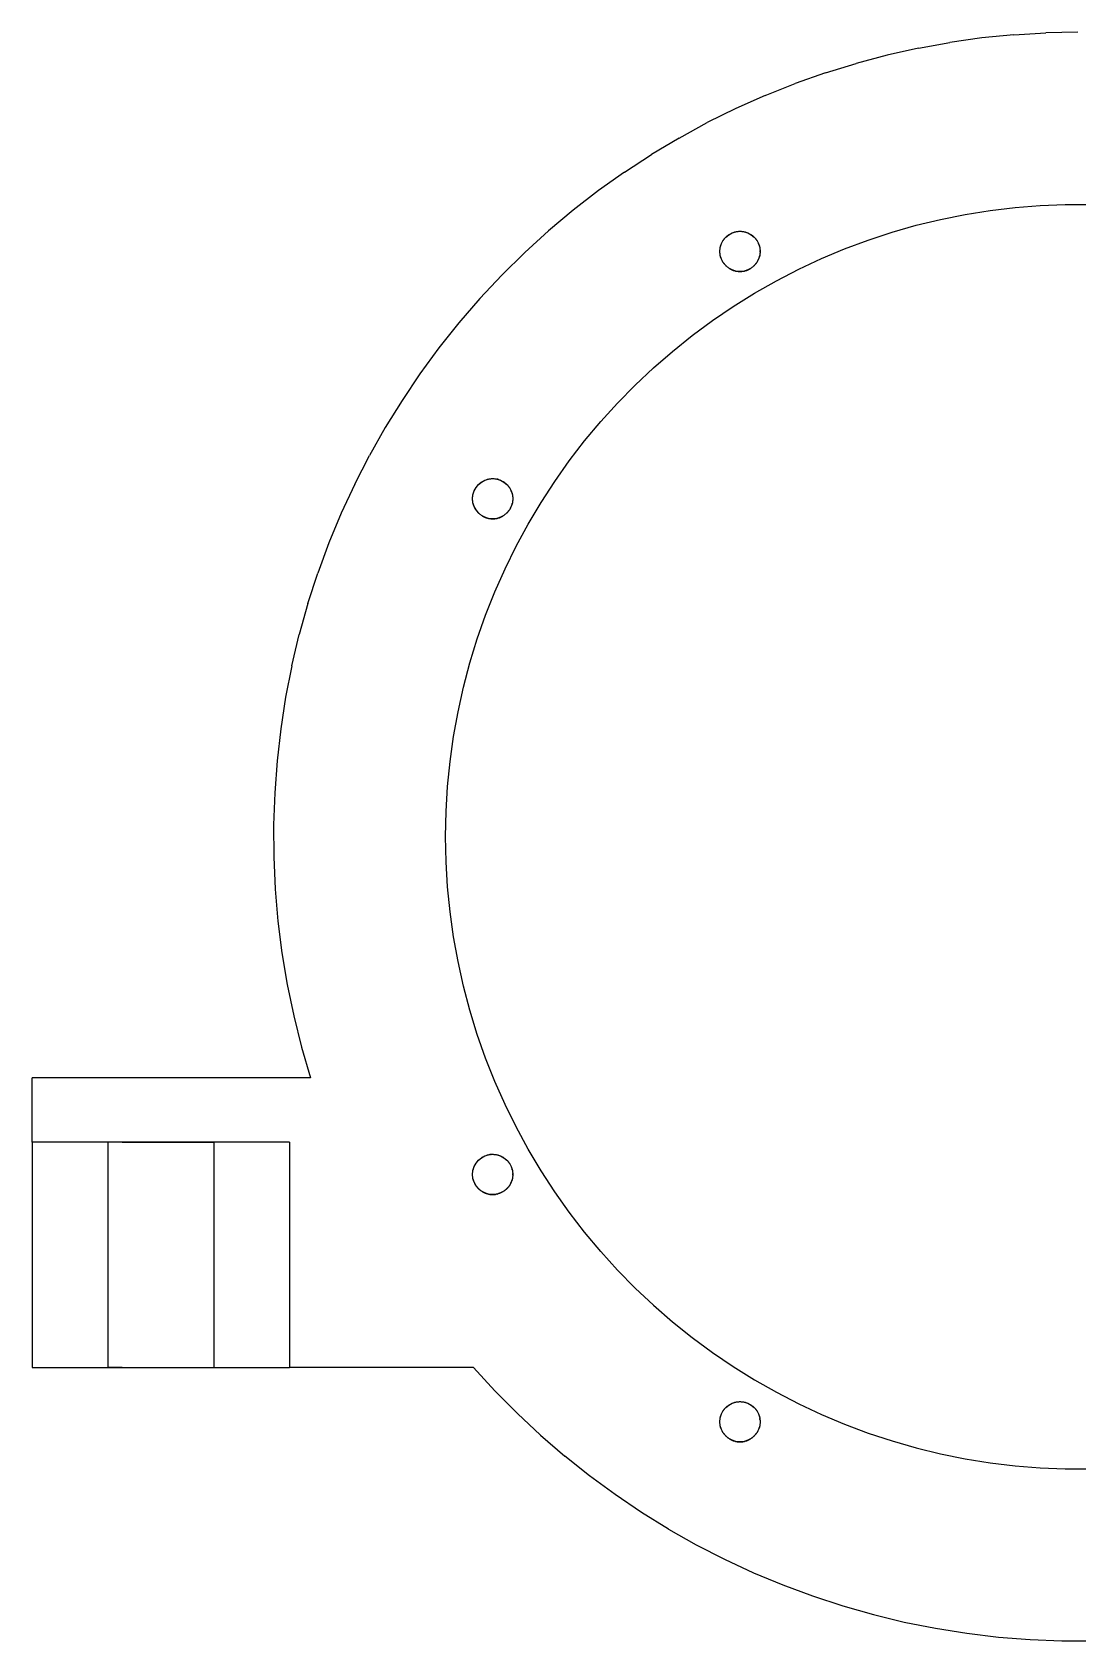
# Model space of a CAD drawing. Header units: millimetres. Extents: x -65 to 210, y -204 to 50.
# Drawn here: x -65 to 0, y -50 to 50 of the extents above; entities that cross this region are included whole.
import ezdxf

# ---------------------------------------------------------------- set-up
doc = ezdxf.new("R2010")
doc.units = ezdxf.units.MM
doc.layers.add('TOP_XY', color=7, linetype='Continuous')

msp = doc.modelspace()

# ---------------------------------------------------------------- linework, layer by layer
for centre in [(-21, 36.373), (-36.373, 21), (-36.373, -21), (-21, -36.373)]:
    msp.add_circle(centre, 1.25)
at = {"layer": 'TOP_XY'}
for p, q in [((0, 50), (-1.995, 49.96)), ((-9.91, 49.008), (-11.857, 48.574)), ((-9.91, 49.008), (-7.947, 49.364)), ((-5.971, 49.642), (-7.947, 49.364)), ((-3.986, 49.841), (-5.971, 49.642)), ((-3.986, 49.841), (-1.995, 49.96)), ((-15.692, 47.474), (-13.785, 48.062)), ((-11.857, 48.574), (-13.785, 48.062)), ((-15.692, 47.474), (-17.573, 46.81)), ((-19.427, 46.072), (-21.249, 45.26)), ((-19.427, 46.072), (-17.573, 46.81)), ((-21.249, 45.26), (-23.038, 44.376)), ((-24.79, 43.422), (-23.038, 44.376)), ((-24.79, 43.422), (-26.502, 42.398)), ((-28.173, 41.307), (-26.502, 42.398)), ((-28.173, 41.307), (-29.798, 40.151)), ((-29.798, 40.151), (-31.376, 38.93)), ((-5.452, 38.92), (-3.901, 39.106)), ((-3.901, 39.106), (-2.343, 39.23)), ((-2.343, 39.23), (-0.781, 39.292)), ((-0.781, 39.292), (0.781, 39.292)), ((-31.376, 38.93), (-32.904, 37.647)), ((-10.046, 37.994), (-8.527, 38.364)), ((-8.527, 38.364), (-6.995, 38.672)), ((-6.995, 38.672), (-5.452, 38.92)), ((-34.38, 36.305), (-32.904, 37.647)), ((-22.087, 36.991), (-22.061, 37.034)), ((-22.061, 37.034), (-22.034, 37.075)), ((-22.034, 37.075), (-22.005, 37.116)), ((-22.005, 37.116), (-21.975, 37.155)), ((-21.975, 37.155), (-21.943, 37.193)), ((-21.943, 37.193), (-21.91, 37.23)), ((-21.91, 37.23), (-21.875, 37.266)), ((-21.875, 37.266), (-21.839, 37.3)), ((-21.839, 37.3), (-21.801, 37.332)), ((-21.801, 37.332), (-21.763, 37.363)), ((-21.763, 37.363), (-21.723, 37.393)), ((-21.723, 37.393), (-21.681, 37.421)), ((-21.681, 37.421), (-21.639, 37.447)), ((-21.639, 37.447), (-21.596, 37.472)), ((-21.596, 37.472), (-21.552, 37.495)), ((-21.552, 37.495), (-21.507, 37.516)), ((-21.507, 37.516), (-21.461, 37.535)), ((-21.461, 37.535), (-21.415, 37.552)), ((-21.415, 37.552), (-21.367, 37.568)), ((-21.367, 37.568), (-21.32, 37.582)), ((-21.32, 37.582), (-21.271, 37.593)), ((-21.271, 37.593), (-21.222, 37.603)), ((-21.222, 37.603), (-21.173, 37.611)), ((-21.173, 37.611), (-21.124, 37.617)), ((-21.124, 37.617), (-21.075, 37.621)), ((-21.075, 37.621), (-21.025, 37.623)), ((-21.025, 37.623), (-20.975, 37.623)), ((-20.975, 37.623), (-20.925, 37.621)), ((-20.925, 37.621), (-20.876, 37.617)), ((-20.876, 37.617), (-20.827, 37.611)), ((-20.827, 37.611), (-20.778, 37.603)), ((-20.778, 37.603), (-20.729, 37.593)), ((-20.729, 37.593), (-20.68, 37.582)), ((-20.68, 37.582), (-20.633, 37.568)), ((-20.633, 37.568), (-20.585, 37.552)), ((-20.585, 37.552), (-20.539, 37.535)), ((-20.539, 37.535), (-20.493, 37.516)), ((-20.493, 37.516), (-20.448, 37.495)), ((-20.448, 37.495), (-20.404, 37.472)), ((-20.404, 37.472), (-20.361, 37.447)), ((-20.361, 37.447), (-20.319, 37.421)), ((-20.319, 37.421), (-20.277, 37.393)), ((-20.277, 37.393), (-20.237, 37.363)), ((-20.199, 37.332), (-20.237, 37.363)), ((-20.161, 37.3), (-20.199, 37.332)), ((-20.161, 37.3), (-20.125, 37.266)), ((-20.09, 37.23), (-20.125, 37.266)), ((-20.057, 37.193), (-20.09, 37.23)), ((-20.057, 37.193), (-20.025, 37.155)), ((-20.025, 37.155), (-19.995, 37.116)), ((-19.995, 37.116), (-19.966, 37.075)), ((-19.966, 37.075), (-19.939, 37.034)), ((-19.939, 37.034), (-19.913, 36.991)), ((-14.496, 36.529), (-13.033, 37.076)), ((-13.033, 37.076), (-11.548, 37.565)), ((-11.548, 37.565), (-10.046, 37.994)), ((-34.38, 36.305), (-35.801, 34.904)), ((-22.25, 36.373), (-22.249, 36.423)), ((-22.249, 36.323), (-22.25, 36.373)), ((-22.249, 36.423), (-22.246, 36.472)), ((-22.246, 36.274), (-22.249, 36.323)), ((-22.246, 36.472), (-22.241, 36.522)), ((-22.241, 36.224), (-22.246, 36.274)), ((-22.241, 36.522), (-22.234, 36.571)), ((-22.234, 36.175), (-22.241, 36.224)), ((-22.234, 36.571), (-22.225, 36.62)), ((-22.225, 36.126), (-22.234, 36.175)), ((-22.225, 36.62), (-22.215, 36.668)), ((-22.215, 36.078), (-22.225, 36.126)), ((-22.215, 36.668), (-22.202, 36.717)), ((-22.202, 36.03), (-22.215, 36.078)), ((-22.202, 36.717), (-22.187, 36.764)), ((-22.187, 35.982), (-22.202, 36.03)), ((-22.187, 36.764), (-22.171, 36.811)), ((-22.171, 36.811), (-22.152, 36.857)), ((-22.152, 36.857), (-22.132, 36.903)), ((-22.132, 36.903), (-22.11, 36.947)), ((-22.11, 36.947), (-22.087, 36.991)), ((-19.913, 36.991), (-19.89, 36.947)), ((-19.89, 36.947), (-19.868, 36.903)), ((-19.868, 36.903), (-19.848, 36.857)), ((-19.829, 36.811), (-19.848, 36.857)), ((-19.813, 36.764), (-19.829, 36.811)), ((-19.813, 36.764), (-19.798, 36.717)), ((-19.813, 35.982), (-19.798, 36.03)), ((-19.798, 36.717), (-19.785, 36.668)), ((-19.798, 36.03), (-19.785, 36.078)), ((-19.785, 36.668), (-19.775, 36.62)), ((-19.785, 36.078), (-19.775, 36.126)), ((-19.775, 36.62), (-19.766, 36.571)), ((-19.766, 36.175), (-19.775, 36.126)), ((-19.766, 36.571), (-19.759, 36.522)), ((-19.759, 36.224), (-19.766, 36.175)), ((-19.759, 36.522), (-19.754, 36.472)), ((-19.754, 36.274), (-19.759, 36.224)), ((-19.754, 36.472), (-19.751, 36.423)), ((-19.751, 36.323), (-19.754, 36.274)), ((-19.75, 36.373), (-19.751, 36.423)), ((-19.751, 36.323), (-19.75, 36.373)), ((-15.937, 35.923), (-14.496, 36.529)), ((-22.171, 35.935), (-22.187, 35.982)), ((-22.152, 35.889), (-22.171, 35.935)), ((-22.132, 35.844), (-22.152, 35.889)), ((-22.11, 35.799), (-22.132, 35.844)), ((-22.087, 35.755), (-22.11, 35.799)), ((-22.061, 35.713), (-22.087, 35.755)), ((-22.034, 35.671), (-22.061, 35.713)), ((-22.005, 35.63), (-22.034, 35.671)), ((-21.975, 35.591), (-22.005, 35.63)), ((-21.943, 35.553), (-21.975, 35.591)), ((-21.91, 35.516), (-21.943, 35.553)), ((-21.91, 35.516), (-21.875, 35.48)), ((-21.875, 35.48), (-21.839, 35.446)), ((-21.839, 35.446), (-21.801, 35.414)), ((-21.801, 35.414), (-21.763, 35.383)), ((-21.763, 35.383), (-21.723, 35.353)), ((-21.723, 35.353), (-21.681, 35.325)), ((-21.681, 35.325), (-21.639, 35.299)), ((-21.639, 35.299), (-21.596, 35.274)), ((-21.596, 35.274), (-21.552, 35.252)), ((-21.552, 35.252), (-21.507, 35.23)), ((-21.507, 35.23), (-21.461, 35.211)), ((-21.461, 35.211), (-21.415, 35.194)), ((-21.415, 35.194), (-21.367, 35.178)), ((-21.367, 35.178), (-21.32, 35.165)), ((-21.32, 35.165), (-21.271, 35.153)), ((-21.271, 35.153), (-21.222, 35.143)), ((-21.222, 35.143), (-21.173, 35.135)), ((-21.173, 35.135), (-21.124, 35.129)), ((-21.124, 35.129), (-21.075, 35.125)), ((-21.075, 35.125), (-21.025, 35.123)), ((-21.025, 35.123), (-20.975, 35.123)), ((-20.975, 35.123), (-20.925, 35.125)), ((-20.925, 35.125), (-20.876, 35.129)), ((-20.876, 35.129), (-20.827, 35.135)), ((-20.827, 35.135), (-20.778, 35.143)), ((-20.778, 35.143), (-20.729, 35.153)), ((-20.729, 35.153), (-20.68, 35.165)), ((-20.68, 35.165), (-20.633, 35.178)), ((-20.633, 35.178), (-20.585, 35.194)), ((-20.585, 35.194), (-20.539, 35.211)), ((-20.539, 35.211), (-20.493, 35.23)), ((-20.493, 35.23), (-20.448, 35.252)), ((-20.448, 35.252), (-20.404, 35.274)), ((-20.404, 35.274), (-20.361, 35.299)), ((-20.361, 35.299), (-20.319, 35.325)), ((-20.319, 35.325), (-20.277, 35.353)), ((-20.277, 35.353), (-20.237, 35.383)), ((-20.237, 35.383), (-20.199, 35.414)), ((-20.161, 35.446), (-20.199, 35.414)), ((-20.125, 35.48), (-20.161, 35.446)), ((-20.09, 35.516), (-20.125, 35.48)), ((-20.057, 35.553), (-20.09, 35.516)), ((-20.025, 35.591), (-20.057, 35.553)), ((-19.995, 35.63), (-20.025, 35.591)), ((-19.966, 35.671), (-19.995, 35.63)), ((-19.966, 35.671), (-19.939, 35.713)), ((-19.939, 35.713), (-19.913, 35.755)), ((-19.913, 35.755), (-19.89, 35.799)), ((-19.89, 35.799), (-19.868, 35.844)), ((-19.868, 35.844), (-19.848, 35.889)), ((-19.848, 35.889), (-19.829, 35.935)), ((-19.829, 35.935), (-19.813, 35.982)), ((-18.741, 34.544), (-17.353, 35.261)), ((-17.353, 35.261), (-15.937, 35.923)), ((-35.801, 34.904), (-37.165, 33.448)), ((-20.099, 33.771), (-18.741, 34.544)), ((-37.165, 33.448), (-38.47, 31.939)), ((-21.426, 32.946), (-20.099, 33.771)), ((-23.976, 31.139), (-22.719, 32.068)), ((-22.719, 32.068), (-21.426, 32.946)), ((-38.47, 31.939), (-39.713, 30.379)), ((-25.195, 30.161), (-23.976, 31.139)), ((-39.713, 30.379), (-40.893, 28.77)), ((-26.374, 29.136), (-25.195, 30.161)), ((-27.512, 28.064), (-26.374, 29.136)), ((-40.893, 28.77), (-42.009, 27.116)), ((-28.606, 26.948), (-27.512, 28.064)), ((-42.009, 27.116), (-43.057, 25.419)), ((-29.654, 25.79), (-28.606, 26.948)), ((-43.057, 25.419), (-44.037, 23.681)), ((-30.656, 24.59), (-29.654, 25.79)), ((-31.61, 23.352), (-30.656, 24.59)), ((-44.946, 21.905), (-44.037, 23.681)), ((-32.513, 22.077), (-31.61, 23.352)), ((-37.136, 21.99), (-37.096, 22.02)), ((-37.096, 22.02), (-37.055, 22.048)), ((-37.055, 22.048), (-37.012, 22.074)), ((-37.012, 22.074), (-36.969, 22.099)), ((-36.969, 22.099), (-36.925, 22.122)), ((-36.925, 22.122), (-36.88, 22.143)), ((-36.88, 22.143), (-36.834, 22.162)), ((-36.834, 22.162), (-36.788, 22.179)), ((-36.788, 22.179), (-36.74, 22.195)), ((-36.74, 22.195), (-36.693, 22.208)), ((-36.693, 22.208), (-36.644, 22.22)), ((-36.644, 22.22), (-36.596, 22.23)), ((-36.596, 22.23), (-36.546, 22.238)), ((-36.546, 22.238), (-36.497, 22.244)), ((-36.497, 22.244), (-36.448, 22.248)), ((-36.448, 22.248), (-36.398, 22.25)), ((-36.398, 22.25), (-36.348, 22.25)), ((-36.348, 22.25), (-36.299, 22.248)), ((-36.299, 22.248), (-36.249, 22.244)), ((-36.249, 22.244), (-36.2, 22.238)), ((-36.2, 22.238), (-36.151, 22.23)), ((-36.151, 22.23), (-36.102, 22.22)), ((-36.054, 22.208), (-36.102, 22.22)), ((-36.006, 22.195), (-36.054, 22.208)), ((-36.006, 22.195), (-35.959, 22.179)), ((-35.959, 22.179), (-35.912, 22.162)), ((-35.866, 22.143), (-35.912, 22.162)), ((-35.821, 22.122), (-35.866, 22.143)), ((-35.821, 22.122), (-35.777, 22.099)), ((-35.777, 22.099), (-35.734, 22.074)), ((-35.734, 22.074), (-35.692, 22.048)), ((-35.65, 22.02), (-35.692, 22.048)), ((-35.61, 21.99), (-35.65, 22.02)), ((-33.365, 20.767), (-32.513, 22.077)), ((-44.946, 21.905), (-45.784, 20.094)), ((-37.623, 21), (-37.622, 21.05)), ((-37.622, 20.95), (-37.623, 21)), ((-37.622, 21.05), (-37.619, 21.099)), ((-37.619, 21.099), (-37.614, 21.149)), ((-37.614, 21.149), (-37.607, 21.198)), ((-37.607, 21.198), (-37.598, 21.247)), ((-37.598, 21.247), (-37.588, 21.295)), ((-37.588, 21.295), (-37.575, 21.343)), ((-37.575, 21.343), (-37.56, 21.391)), ((-37.56, 21.391), (-37.544, 21.438)), ((-37.544, 21.438), (-37.526, 21.484)), ((-37.526, 21.484), (-37.505, 21.53)), ((-37.505, 21.53), (-37.483, 21.574)), ((-37.483, 21.574), (-37.46, 21.618)), ((-37.46, 21.618), (-37.434, 21.661)), ((-37.434, 21.661), (-37.407, 21.702)), ((-37.407, 21.702), (-37.378, 21.743)), ((-37.378, 21.743), (-37.348, 21.782)), ((-37.348, 21.782), (-37.316, 21.82)), ((-37.316, 21.82), (-37.283, 21.857)), ((-37.283, 21.857), (-37.248, 21.893)), ((-37.248, 21.893), (-37.212, 21.927)), ((-37.212, 21.927), (-37.174, 21.959)), ((-37.174, 21.959), (-37.136, 21.99)), ((-35.61, 21.99), (-35.572, 21.959)), ((-35.572, 21.959), (-35.534, 21.927)), ((-35.534, 21.927), (-35.498, 21.893)), ((-35.498, 21.893), (-35.463, 21.857)), ((-35.463, 21.857), (-35.43, 21.82)), ((-35.43, 21.82), (-35.398, 21.782)), ((-35.398, 21.782), (-35.368, 21.743)), ((-35.368, 21.743), (-35.339, 21.702)), ((-35.339, 21.702), (-35.312, 21.661)), ((-35.312, 21.661), (-35.286, 21.618)), ((-35.286, 21.618), (-35.263, 21.574)), ((-35.263, 21.574), (-35.241, 21.53)), ((-35.221, 21.484), (-35.241, 21.53)), ((-35.202, 21.438), (-35.221, 21.484)), ((-35.202, 21.438), (-35.186, 21.391)), ((-35.186, 21.391), (-35.171, 21.343)), ((-35.171, 21.343), (-35.158, 21.295)), ((-35.158, 21.295), (-35.148, 21.247)), ((-35.148, 21.247), (-35.139, 21.198)), ((-35.139, 21.198), (-35.132, 21.149)), ((-35.132, 21.149), (-35.127, 21.099)), ((-35.127, 21.099), (-35.124, 21.05)), ((-35.124, 21.05), (-35.123, 21)), ((-35.123, 21), (-35.124, 20.95)), ((-45.784, 20.094), (-46.55, 18.252)), ((-37.619, 20.901), (-37.622, 20.95)), ((-37.614, 20.851), (-37.619, 20.901)), ((-37.607, 20.802), (-37.614, 20.851)), ((-37.598, 20.753), (-37.607, 20.802)), ((-37.588, 20.705), (-37.598, 20.753)), ((-37.575, 20.657), (-37.588, 20.705)), ((-37.56, 20.609), (-37.575, 20.657)), ((-37.544, 20.562), (-37.56, 20.609)), ((-37.526, 20.516), (-37.544, 20.562)), ((-37.505, 20.47), (-37.526, 20.516)), ((-37.483, 20.426), (-37.505, 20.47)), ((-37.46, 20.382), (-37.483, 20.426)), ((-37.434, 20.339), (-37.46, 20.382)), ((-37.407, 20.298), (-37.434, 20.339)), ((-37.378, 20.257), (-37.407, 20.298)), ((-37.348, 20.218), (-37.378, 20.257)), ((-37.316, 20.18), (-37.348, 20.218)), ((-37.283, 20.143), (-37.316, 20.18)), ((-37.283, 20.143), (-37.248, 20.107)), ((-37.248, 20.107), (-37.212, 20.073)), ((-37.212, 20.073), (-37.174, 20.041)), ((-37.174, 20.041), (-37.136, 20.01)), ((-37.136, 20.01), (-37.096, 19.98)), ((-35.61, 20.01), (-35.65, 19.98)), ((-35.572, 20.041), (-35.61, 20.01)), ((-35.534, 20.073), (-35.572, 20.041)), ((-35.498, 20.107), (-35.534, 20.073)), ((-35.463, 20.143), (-35.498, 20.107)), ((-35.43, 20.18), (-35.463, 20.143)), ((-35.398, 20.218), (-35.43, 20.18)), ((-35.368, 20.257), (-35.398, 20.218)), ((-35.339, 20.298), (-35.368, 20.257)), ((-35.312, 20.339), (-35.339, 20.298)), ((-35.286, 20.382), (-35.312, 20.339)), ((-35.263, 20.426), (-35.286, 20.382)), ((-35.263, 20.426), (-35.241, 20.47)), ((-35.241, 20.47), (-35.221, 20.516)), ((-35.221, 20.516), (-35.202, 20.562)), ((-35.202, 20.562), (-35.186, 20.609)), ((-35.186, 20.609), (-35.171, 20.657)), ((-35.171, 20.657), (-35.158, 20.705)), ((-35.148, 20.753), (-35.158, 20.705)), ((-35.139, 20.802), (-35.148, 20.753)), ((-35.132, 20.851), (-35.139, 20.802)), ((-35.127, 20.901), (-35.132, 20.851)), ((-35.124, 20.95), (-35.127, 20.901)), ((-34.164, 19.424), (-33.365, 20.767)), ((-37.096, 19.98), (-37.055, 19.952)), ((-37.055, 19.952), (-37.012, 19.926)), ((-37.012, 19.926), (-36.969, 19.901)), ((-36.969, 19.901), (-36.925, 19.878)), ((-36.925, 19.878), (-36.88, 19.857)), ((-36.88, 19.857), (-36.834, 19.838)), ((-36.834, 19.838), (-36.788, 19.821)), ((-36.788, 19.821), (-36.74, 19.805)), ((-36.74, 19.805), (-36.693, 19.792)), ((-36.693, 19.792), (-36.644, 19.78)), ((-36.644, 19.78), (-36.596, 19.77)), ((-36.596, 19.77), (-36.546, 19.762)), ((-36.546, 19.762), (-36.497, 19.756)), ((-36.497, 19.756), (-36.448, 19.752)), ((-36.448, 19.752), (-36.398, 19.75)), ((-36.398, 19.75), (-36.348, 19.75)), ((-36.348, 19.75), (-36.299, 19.752)), ((-36.299, 19.752), (-36.249, 19.756)), ((-36.249, 19.756), (-36.2, 19.762)), ((-36.2, 19.762), (-36.151, 19.77)), ((-36.151, 19.77), (-36.102, 19.78)), ((-36.102, 19.78), (-36.054, 19.792)), ((-36.054, 19.792), (-36.006, 19.805)), ((-36.006, 19.805), (-35.959, 19.821)), ((-35.959, 19.821), (-35.912, 19.838)), ((-35.912, 19.838), (-35.866, 19.857)), ((-35.866, 19.857), (-35.821, 19.878)), ((-35.821, 19.878), (-35.777, 19.901)), ((-35.777, 19.901), (-35.734, 19.926)), ((-35.734, 19.926), (-35.692, 19.952)), ((-35.692, 19.952), (-35.65, 19.98)), ((-34.91, 18.05), (-34.164, 19.424)), ((-46.55, 18.252), (-47.241, 16.38)), ((-35.6, 16.648), (-34.91, 18.05)), ((-47.857, 14.483), (-47.241, 16.38)), ((-36.233, 15.22), (-35.6, 16.648)), ((-36.81, 13.767), (-36.233, 15.22)), ((-47.857, 14.483), (-48.396, 12.562)), ((-37.328, 12.293), (-36.81, 13.767)), ((-48.859, 10.621), (-48.396, 12.562)), ((-37.787, 10.799), (-37.328, 12.293)), ((-48.859, 10.621), (-49.244, 8.664)), ((-38.187, 9.288), (-37.787, 10.799)), ((-38.526, 7.763), (-38.187, 9.288)), ((-49.244, 8.664), (-49.55, 6.692)), ((-38.804, 6.225), (-38.526, 7.763)), ((-49.55, 6.692), (-49.778, 4.71)), ((-39.021, 4.677), (-38.804, 6.225)), ((-49.778, 4.71), (-49.926, 2.721)), ((-39.176, 3.122), (-39.021, 4.677)), ((-39.269, 1.562), (-39.176, 3.122)), ((-49.926, 2.721), (-49.995, 0.727)), ((-39.3, 0), (-39.269, 1.562)), ((-49.995, 0.727), (-49.984, -1.268)), ((-39.269, -1.562), (-39.3, 0)), ((-49.984, -1.268), (-49.894, -3.261)), ((-39.176, -3.122), (-39.269, -1.562)), ((-49.894, -3.261), (-49.724, -5.249)), ((-39.021, -4.677), (-39.176, -3.122)), ((-38.804, -6.225), (-39.021, -4.677)), ((-49.724, -5.249), (-49.475, -7.228)), ((-38.526, -7.763), (-38.804, -6.225)), ((-49.475, -7.228), (-49.147, -9.196)), ((-38.187, -9.288), (-38.526, -7.763)), ((-49.147, -9.196), (-48.741, -11.15)), ((-37.787, -10.799), (-38.187, -9.288)), ((-37.328, -12.293), (-37.787, -10.799)), ((-48.741, -11.15), (-48.257, -13.085)), ((-36.81, -13.767), (-37.328, -12.293)), ((-48.257, -13.085), (-47.697, -15)), ((-36.233, -15.22), (-36.81, -13.767)), ((-47.697, -15), (-65, -15)), ((-65, -19), (-65, -15)), ((-35.6, -16.648), (-36.233, -15.22)), ((-34.91, -18.05), (-35.6, -16.648)), ((-34.164, -19.424), (-34.91, -18.05)), ((-49, -19), (-65, -19)), ((-65, -19), (-65, -33)), ((-60.297, -19), (-60.3, -19)), ((-60.3, -19), (-60.3, -33)), ((-60.29, -19), (-60.297, -19)), ((-60.277, -19), (-60.29, -19)), ((-60.258, -19), (-60.277, -19)), ((-60.235, -19), (-60.258, -19)), ((-60.207, -19), (-60.235, -19)), ((-60.173, -19), (-60.207, -19)), ((-60.134, -19), (-60.173, -19)), ((-60.091, -19), (-60.134, -19)), ((-60.042, -19), (-60.091, -19)), ((-59.989, -19), (-60.042, -19)), ((-59.931, -19), (-59.989, -19)), ((-59.869, -19), (-59.931, -19)), ((-59.802, -19), (-59.869, -19)), ((-59.73, -19), (-59.802, -19)), ((-59.654, -19), (-59.73, -19)), ((-59.574, -19), (-59.654, -19)), ((-59.49, -19), (-59.574, -19)), ((-59.402, -19), (-59.49, -19)), ((-59.402, -19), (-59.31, -19)), ((-59.31, -19), (-59.215, -19)), ((-59.215, -19), (-59.116, -19)), ((-59.116, -19), (-59.013, -19)), ((-59.013, -19), (-58.908, -19)), ((-58.908, -19), (-58.799, -19)), ((-58.799, -19), (-58.688, -19)), ((-58.688, -19), (-58.574, -19)), ((-58.574, -19), (-58.457, -19)), ((-58.457, -19), (-58.338, -19)), ((-58.338, -19), (-58.217, -19)), ((-58.217, -19), (-58.094, -19)), ((-58.094, -19), (-57.97, -19)), ((-57.97, -19), (-57.844, -19)), ((-57.844, -19), (-57.716, -19)), ((-57.716, -19), (-57.587, -19)), ((-57.587, -19), (-57.458, -19)), ((-57.458, -19), (-57.328, -19)), ((-57.328, -19), (-57.197, -19)), ((-57.197, -19), (-57.066, -19)), ((-57.066, -19), (-56.934, -19)), ((-56.934, -19), (-56.803, -19)), ((-56.803, -19), (-56.672, -19)), ((-56.672, -19), (-56.542, -19)), ((-56.542, -19), (-56.413, -19)), ((-56.413, -19), (-56.284, -19)), ((-56.284, -19), (-56.156, -19)), ((-56.156, -19), (-56.03, -19)), ((-56.03, -19), (-55.906, -19)), ((-55.906, -19), (-55.783, -19)), ((-55.783, -19), (-55.662, -19)), ((-55.662, -19), (-55.543, -19)), ((-55.543, -19), (-55.426, -19)), ((-55.426, -19), (-55.312, -19)), ((-55.312, -19), (-55.201, -19)), ((-55.201, -19), (-55.092, -19)), ((-55.092, -19), (-54.987, -19)), ((-54.987, -19), (-54.884, -19)), ((-54.884, -19), (-54.785, -19)), ((-54.785, -19), (-54.69, -19)), ((-54.69, -19), (-54.598, -19)), ((-54.598, -19), (-54.51, -19)), ((-54.51, -19), (-54.426, -19)), ((-54.426, -19), (-54.346, -19)), ((-54.346, -19), (-54.27, -19)), ((-54.27, -19), (-54.198, -19)), ((-54.198, -19), (-54.131, -19)), ((-54.131, -19), (-54.069, -19)), ((-54.069, -19), (-54.011, -19)), ((-54.011, -19), (-53.958, -19)), ((-53.958, -19), (-53.909, -19)), ((-53.909, -19), (-53.866, -19)), ((-53.866, -19), (-53.827, -19)), ((-53.827, -19), (-53.793, -19)), ((-53.793, -19), (-53.765, -19)), ((-53.765, -19), (-53.742, -19)), ((-53.742, -19), (-53.723, -19)), ((-53.723, -19), (-53.71, -19)), ((-53.71, -19), (-53.703, -19)), ((-53.703, -19), (-53.7, -19)), ((-53.7, -19), (-53.7, -33)), ((-49, -19), (-49, -33)), ((-37.136, -20.01), (-37.096, -19.98)), ((-37.055, -19.952), (-37.096, -19.98)), ((-37.012, -19.926), (-37.055, -19.952)), ((-37.012, -19.926), (-36.969, -19.901)), ((-36.969, -19.901), (-36.925, -19.878)), ((-36.925, -19.878), (-36.88, -19.857)), ((-36.88, -19.857), (-36.834, -19.838)), ((-36.834, -19.838), (-36.788, -19.821)), ((-36.788, -19.821), (-36.74, -19.805)), ((-36.74, -19.805), (-36.693, -19.792)), ((-36.693, -19.792), (-36.644, -19.78)), ((-36.644, -19.78), (-36.596, -19.77)), ((-36.596, -19.77), (-36.546, -19.762)), ((-36.497, -19.756), (-36.546, -19.762)), ((-36.448, -19.752), (-36.497, -19.756)), ((-36.448, -19.752), (-36.398, -19.75)), ((-36.398, -19.75), (-36.348, -19.75)), ((-36.348, -19.75), (-36.299, -19.752)), ((-36.299, -19.752), (-36.249, -19.756)), ((-36.249, -19.756), (-36.2, -19.762)), ((-36.2, -19.762), (-36.151, -19.77)), ((-36.151, -19.77), (-36.102, -19.78)), ((-36.102, -19.78), (-36.054, -19.792)), ((-36.054, -19.792), (-36.006, -19.805)), ((-36.006, -19.805), (-35.959, -19.821)), ((-35.959, -19.821), (-35.912, -19.838)), ((-35.912, -19.838), (-35.866, -19.857)), ((-35.866, -19.857), (-35.821, -19.878)), ((-35.821, -19.878), (-35.777, -19.901)), ((-35.777, -19.901), (-35.734, -19.926)), ((-35.692, -19.952), (-35.734, -19.926)), ((-35.65, -19.98), (-35.692, -19.952)), ((-35.65, -19.98), (-35.61, -20.01)), ((-33.365, -20.767), (-34.164, -19.424)), ((-37.623, -21), (-37.622, -20.95)), ((-37.622, -20.95), (-37.619, -20.901)), ((-37.619, -20.901), (-37.614, -20.851)), ((-37.614, -20.851), (-37.607, -20.802)), ((-37.607, -20.802), (-37.598, -20.753)), ((-37.598, -20.753), (-37.588, -20.705)), ((-37.588, -20.705), (-37.575, -20.657)), ((-37.575, -20.657), (-37.56, -20.609)), ((-37.56, -20.609), (-37.544, -20.562)), ((-37.544, -20.562), (-37.526, -20.516)), ((-37.526, -20.516), (-37.505, -20.47)), ((-37.505, -20.47), (-37.483, -20.426)), ((-37.483, -20.426), (-37.46, -20.382)), ((-37.46, -20.382), (-37.434, -20.339)), ((-37.434, -20.339), (-37.407, -20.298)), ((-37.407, -20.298), (-37.378, -20.257)), ((-37.378, -20.257), (-37.348, -20.218)), ((-37.348, -20.218), (-37.316, -20.18)), ((-37.283, -20.143), (-37.316, -20.18)), ((-37.248, -20.107), (-37.283, -20.143)), ((-37.248, -20.107), (-37.212, -20.073)), ((-37.212, -20.073), (-37.174, -20.041)), ((-37.174, -20.041), (-37.136, -20.01)), ((-35.61, -20.01), (-35.572, -20.041)), ((-35.572, -20.041), (-35.534, -20.073)), ((-35.534, -20.073), (-35.498, -20.107)), ((-35.498, -20.107), (-35.463, -20.143)), ((-35.463, -20.143), (-35.43, -20.18)), ((-35.43, -20.18), (-35.398, -20.218)), ((-35.398, -20.218), (-35.368, -20.257)), ((-35.368, -20.257), (-35.339, -20.298)), ((-35.339, -20.298), (-35.312, -20.339)), ((-35.312, -20.339), (-35.286, -20.382)), ((-35.286, -20.382), (-35.263, -20.426)), ((-35.263, -20.426), (-35.241, -20.47)), ((-35.241, -20.47), (-35.221, -20.516)), ((-35.221, -20.516), (-35.202, -20.562)), ((-35.202, -20.562), (-35.186, -20.609)), ((-35.171, -20.657), (-35.186, -20.609)), ((-35.158, -20.705), (-35.171, -20.657)), ((-35.158, -20.705), (-35.148, -20.753)), ((-35.148, -20.753), (-35.139, -20.802)), ((-35.139, -20.802), (-35.132, -20.851)), ((-35.132, -20.851), (-35.127, -20.901)), ((-35.127, -20.901), (-35.124, -20.95)), ((-35.123, -21), (-35.124, -20.95)), ((-32.513, -22.077), (-33.365, -20.767)), ((-37.622, -21.05), (-37.623, -21)), ((-37.619, -21.099), (-37.622, -21.05)), ((-37.614, -21.149), (-37.619, -21.099)), ((-37.607, -21.198), (-37.614, -21.149)), ((-37.598, -21.247), (-37.607, -21.198)), ((-37.588, -21.295), (-37.598, -21.247)), ((-37.575, -21.343), (-37.588, -21.295)), ((-37.56, -21.391), (-37.575, -21.343)), ((-37.544, -21.438), (-37.56, -21.391)), ((-37.526, -21.484), (-37.544, -21.438)), ((-37.505, -21.53), (-37.526, -21.484)), ((-37.483, -21.574), (-37.505, -21.53)), ((-37.46, -21.618), (-37.483, -21.574)), ((-37.434, -21.661), (-37.46, -21.618)), ((-37.407, -21.702), (-37.434, -21.661)), ((-37.378, -21.743), (-37.407, -21.702)), ((-37.348, -21.782), (-37.378, -21.743)), ((-37.316, -21.82), (-37.348, -21.782)), ((-37.283, -21.857), (-37.316, -21.82)), ((-37.283, -21.857), (-37.248, -21.893)), ((-37.248, -21.893), (-37.212, -21.927)), ((-37.212, -21.927), (-37.174, -21.959)), ((-37.174, -21.959), (-37.136, -21.99)), ((-37.136, -21.99), (-37.096, -22.02)), ((-35.65, -22.02), (-35.61, -21.99)), ((-35.572, -21.959), (-35.61, -21.99)), ((-35.534, -21.927), (-35.572, -21.959)), ((-35.498, -21.893), (-35.534, -21.927)), ((-35.463, -21.857), (-35.498, -21.893)), ((-35.43, -21.82), (-35.463, -21.857)), ((-35.398, -21.782), (-35.43, -21.82)), ((-35.368, -21.743), (-35.398, -21.782)), ((-35.339, -21.702), (-35.368, -21.743)), ((-35.312, -21.661), (-35.339, -21.702)), ((-35.286, -21.618), (-35.312, -21.661)), ((-35.263, -21.574), (-35.286, -21.618)), ((-35.241, -21.53), (-35.263, -21.574)), ((-35.241, -21.53), (-35.221, -21.484)), ((-35.221, -21.484), (-35.202, -21.438)), ((-35.186, -21.391), (-35.202, -21.438)), ((-35.171, -21.343), (-35.186, -21.391)), ((-35.158, -21.295), (-35.171, -21.343)), ((-35.148, -21.247), (-35.158, -21.295)), ((-35.139, -21.198), (-35.148, -21.247)), ((-35.132, -21.149), (-35.139, -21.198)), ((-35.127, -21.099), (-35.132, -21.149)), ((-35.124, -21.05), (-35.127, -21.099)), ((-35.124, -21.05), (-35.123, -21)), ((-37.096, -22.02), (-37.055, -22.048)), ((-37.055, -22.048), (-37.012, -22.074)), ((-37.012, -22.074), (-36.969, -22.099)), ((-36.969, -22.099), (-36.925, -22.122)), ((-36.925, -22.122), (-36.88, -22.143)), ((-36.88, -22.143), (-36.834, -22.162)), ((-36.834, -22.162), (-36.788, -22.179)), ((-36.788, -22.179), (-36.74, -22.195)), ((-36.74, -22.195), (-36.693, -22.208)), ((-36.693, -22.208), (-36.644, -22.22)), ((-36.644, -22.22), (-36.596, -22.23)), ((-36.596, -22.23), (-36.546, -22.238)), ((-36.546, -22.238), (-36.497, -22.244)), ((-36.497, -22.244), (-36.448, -22.248)), ((-36.448, -22.248), (-36.398, -22.25)), ((-36.398, -22.25), (-36.348, -22.25)), ((-36.348, -22.25), (-36.299, -22.248)), ((-36.299, -22.248), (-36.249, -22.244)), ((-36.249, -22.244), (-36.2, -22.238)), ((-36.2, -22.238), (-36.151, -22.23)), ((-36.102, -22.22), (-36.151, -22.23)), ((-36.102, -22.22), (-36.054, -22.208)), ((-36.054, -22.208), (-36.006, -22.195)), ((-35.959, -22.179), (-36.006, -22.195)), ((-35.912, -22.162), (-35.959, -22.179)), ((-35.866, -22.143), (-35.912, -22.162)), ((-35.821, -22.122), (-35.866, -22.143)), ((-35.777, -22.099), (-35.821, -22.122)), ((-35.734, -22.074), (-35.777, -22.099)), ((-35.692, -22.048), (-35.734, -22.074)), ((-35.692, -22.048), (-35.65, -22.02)), ((-31.61, -23.352), (-32.513, -22.077)), ((-30.656, -24.59), (-31.61, -23.352)), ((-29.654, -25.79), (-30.656, -24.59)), ((-28.606, -26.948), (-29.654, -25.79)), ((-27.512, -28.064), (-28.606, -26.948)), ((-27.512, -28.064), (-26.374, -29.136)), ((-26.374, -29.136), (-25.195, -30.161)), ((-25.195, -30.161), (-23.976, -31.139)), ((-23.976, -31.139), (-22.719, -32.068)), ((-22.719, -32.068), (-21.426, -32.946)), ((-21.426, -32.946), (-20.099, -33.771)), ((-65, -33), (-49, -33)), ((-60.297, -33), (-60.3, -33)), ((-60.29, -33), (-60.297, -33)), ((-60.277, -33), (-60.29, -33)), ((-60.258, -33), (-60.277, -33)), ((-60.235, -33), (-60.258, -33)), ((-60.207, -33), (-60.235, -33)), ((-60.173, -33), (-60.207, -33)), ((-60.134, -33), (-60.173, -33)), ((-60.091, -33), (-60.134, -33)), ((-60.042, -33), (-60.091, -33)), ((-59.989, -33), (-60.042, -33)), ((-59.931, -33), (-59.989, -33)), ((-59.869, -33), (-59.931, -33)), ((-59.802, -33), (-59.869, -33)), ((-59.73, -33), (-59.802, -33)), ((-59.654, -33), (-59.73, -33)), ((-59.574, -33), (-59.654, -33)), ((-59.49, -33), (-59.574, -33)), ((-59.402, -33), (-59.49, -33)), ((-59.402, -33), (-59.31, -33)), ((-59.31, -33), (-59.215, -33)), ((-59.215, -33), (-59.116, -33)), ((-59.116, -33), (-59.013, -33)), ((-59.013, -33), (-58.908, -33)), ((-58.908, -33), (-58.799, -33)), ((-58.799, -33), (-58.688, -33)), ((-58.688, -33), (-58.574, -33)), ((-58.574, -33), (-58.457, -33)), ((-58.457, -33), (-58.338, -33)), ((-58.338, -33), (-58.217, -33)), ((-58.217, -33), (-58.094, -33)), ((-58.094, -33), (-57.97, -33)), ((-57.97, -33), (-57.844, -33)), ((-57.844, -33), (-57.716, -33)), ((-57.716, -33), (-57.587, -33)), ((-57.587, -33), (-57.458, -33)), ((-57.458, -33), (-57.328, -33)), ((-57.328, -33), (-57.197, -33)), ((-57.197, -33), (-57.066, -33)), ((-57.066, -33), (-56.934, -33)), ((-56.934, -33), (-56.803, -33)), ((-56.803, -33), (-56.672, -33)), ((-56.672, -33), (-56.542, -33)), ((-56.542, -33), (-56.413, -33)), ((-56.413, -33), (-56.284, -33)), ((-56.284, -33), (-56.156, -33)), ((-56.156, -33), (-56.03, -33)), ((-56.03, -33), (-55.906, -33)), ((-55.906, -33), (-55.783, -33)), ((-55.783, -33), (-55.662, -33)), ((-55.662, -33), (-55.543, -33)), ((-55.543, -33), (-55.426, -33)), ((-55.426, -33), (-55.312, -33)), ((-55.312, -33), (-55.201, -33)), ((-55.201, -33), (-55.092, -33)), ((-55.092, -33), (-54.987, -33)), ((-54.987, -33), (-54.884, -33)), ((-54.884, -33), (-54.785, -33)), ((-54.785, -33), (-54.69, -33)), ((-54.69, -33), (-54.598, -33)), ((-54.598, -33), (-54.51, -33)), ((-54.51, -33), (-54.426, -33)), ((-54.426, -33), (-54.346, -33)), ((-54.346, -33), (-54.27, -33)), ((-54.27, -33), (-54.198, -33)), ((-54.198, -33), (-54.131, -33)), ((-54.131, -33), (-54.069, -33)), ((-54.069, -33), (-54.011, -33)), ((-54.011, -33), (-53.958, -33)), ((-53.958, -33), (-53.909, -33)), ((-53.909, -33), (-53.866, -33)), ((-53.866, -33), (-53.827, -33)), ((-53.827, -33), (-53.793, -33)), ((-53.793, -33), (-53.765, -33)), ((-53.765, -33), (-53.742, -33)), ((-53.742, -33), (-53.723, -33)), ((-53.723, -33), (-53.71, -33)), ((-53.71, -33), (-53.703, -33)), ((-53.703, -33), (-53.7, -33)), ((-37.563, -33), (-49, -33)), ((-37.563, -33), (-36.23, -34.459)), ((-20.099, -33.771), (-18.741, -34.544)), ((-34.839, -35.864), (-36.23, -34.459)), ((-18.741, -34.544), (-17.353, -35.261)), ((-34.839, -35.864), (-33.395, -37.213)), ((-22.202, -36.03), (-22.187, -35.982)), ((-22.187, -35.982), (-22.171, -35.935)), ((-22.171, -35.935), (-22.152, -35.889)), ((-22.152, -35.889), (-22.132, -35.844)), ((-22.132, -35.844), (-22.11, -35.799)), ((-22.11, -35.799), (-22.087, -35.755)), ((-22.087, -35.755), (-22.061, -35.713)), ((-22.061, -35.713), (-22.034, -35.671)), ((-22.034, -35.671), (-22.005, -35.63)), ((-22.005, -35.63), (-21.975, -35.591)), ((-21.975, -35.591), (-21.943, -35.553)), ((-21.943, -35.553), (-21.91, -35.516)), ((-21.91, -35.516), (-21.875, -35.48)), ((-21.875, -35.48), (-21.839, -35.446)), ((-21.839, -35.446), (-21.801, -35.414)), ((-21.801, -35.414), (-21.763, -35.383)), ((-21.763, -35.383), (-21.723, -35.353)), ((-21.723, -35.353), (-21.681, -35.325)), ((-21.681, -35.325), (-21.639, -35.299)), ((-21.639, -35.299), (-21.596, -35.274)), ((-21.596, -35.274), (-21.552, -35.252)), ((-21.552, -35.252), (-21.507, -35.23)), ((-21.507, -35.23), (-21.461, -35.211)), ((-21.461, -35.211), (-21.415, -35.194)), ((-21.415, -35.194), (-21.367, -35.178)), ((-21.367, -35.178), (-21.32, -35.165)), ((-21.32, -35.165), (-21.271, -35.153)), ((-21.271, -35.153), (-21.222, -35.143)), ((-21.222, -35.143), (-21.173, -35.135)), ((-21.173, -35.135), (-21.124, -35.129)), ((-21.124, -35.129), (-21.075, -35.125)), ((-21.075, -35.125), (-21.025, -35.123)), ((-21.025, -35.123), (-20.975, -35.123)), ((-20.975, -35.123), (-20.925, -35.125)), ((-20.925, -35.125), (-20.876, -35.129)), ((-20.876, -35.129), (-20.827, -35.135)), ((-20.827, -35.135), (-20.778, -35.143)), ((-20.778, -35.143), (-20.729, -35.153)), ((-20.729, -35.153), (-20.68, -35.165)), ((-20.68, -35.165), (-20.633, -35.178)), ((-20.633, -35.178), (-20.585, -35.194)), ((-20.585, -35.194), (-20.539, -35.211)), ((-20.539, -35.211), (-20.493, -35.23)), ((-20.493, -35.23), (-20.448, -35.252)), ((-20.448, -35.252), (-20.404, -35.274)), ((-20.404, -35.274), (-20.361, -35.299)), ((-20.361, -35.299), (-20.319, -35.325)), ((-20.319, -35.325), (-20.277, -35.353)), ((-20.277, -35.353), (-20.237, -35.383)), ((-20.237, -35.383), (-20.199, -35.414)), ((-20.199, -35.414), (-20.161, -35.446)), ((-20.161, -35.446), (-20.125, -35.48)), ((-20.125, -35.48), (-20.09, -35.516)), ((-20.09, -35.516), (-20.057, -35.553)), ((-20.057, -35.553), (-20.025, -35.591)), ((-20.025, -35.591), (-19.995, -35.63)), ((-19.995, -35.63), (-19.966, -35.671)), ((-19.966, -35.671), (-19.939, -35.713)), ((-19.939, -35.713), (-19.913, -35.755)), ((-19.913, -35.755), (-19.89, -35.799)), ((-19.89, -35.799), (-19.868, -35.844)), ((-19.868, -35.844), (-19.848, -35.889)), ((-19.848, -35.889), (-19.829, -35.935)), ((-19.829, -35.935), (-19.813, -35.982)), ((-19.813, -35.982), (-19.798, -36.03)), ((-17.353, -35.261), (-15.937, -35.923)), ((-15.937, -35.923), (-14.496, -36.529)), ((-22.25, -36.373), (-22.249, -36.323)), ((-22.249, -36.423), (-22.25, -36.373)), ((-22.249, -36.323), (-22.246, -36.274)), ((-22.246, -36.472), (-22.249, -36.423)), ((-22.246, -36.274), (-22.241, -36.224)), ((-22.241, -36.522), (-22.246, -36.472)), ((-22.241, -36.224), (-22.234, -36.175)), ((-22.234, -36.571), (-22.241, -36.522)), ((-22.234, -36.175), (-22.225, -36.126)), ((-22.225, -36.62), (-22.234, -36.571)), ((-22.225, -36.126), (-22.215, -36.078)), ((-22.215, -36.668), (-22.225, -36.62)), ((-22.215, -36.078), (-22.202, -36.03)), ((-22.202, -36.717), (-22.215, -36.668)), ((-22.187, -36.764), (-22.202, -36.717)), ((-22.171, -36.811), (-22.187, -36.764)), ((-22.152, -36.857), (-22.171, -36.811)), ((-22.132, -36.903), (-22.152, -36.857)), ((-22.11, -36.947), (-22.132, -36.903)), ((-22.087, -36.991), (-22.11, -36.947)), ((-22.061, -37.034), (-22.087, -36.991)), ((-19.913, -36.991), (-19.939, -37.034)), ((-19.89, -36.947), (-19.913, -36.991)), ((-19.868, -36.903), (-19.89, -36.947)), ((-19.848, -36.857), (-19.868, -36.903)), ((-19.829, -36.811), (-19.848, -36.857)), ((-19.813, -36.764), (-19.829, -36.811)), ((-19.798, -36.717), (-19.813, -36.764)), ((-19.798, -36.03), (-19.785, -36.078)), ((-19.785, -36.668), (-19.798, -36.717)), ((-19.785, -36.078), (-19.775, -36.126)), ((-19.775, -36.62), (-19.785, -36.668)), ((-19.775, -36.126), (-19.766, -36.175)), ((-19.766, -36.571), (-19.775, -36.62)), ((-19.759, -36.224), (-19.766, -36.175)), ((-19.759, -36.522), (-19.766, -36.571)), ((-19.754, -36.274), (-19.759, -36.224)), ((-19.754, -36.472), (-19.759, -36.522)), ((-19.754, -36.274), (-19.751, -36.323)), ((-19.751, -36.423), (-19.754, -36.472)), ((-19.751, -36.323), (-19.75, -36.373)), ((-19.75, -36.373), (-19.751, -36.423)), ((-14.496, -36.529), (-13.033, -37.076)), ((-33.395, -37.213), (-31.898, -38.504)), ((-22.034, -37.075), (-22.061, -37.034)), ((-22.005, -37.116), (-22.034, -37.075)), ((-21.975, -37.155), (-22.005, -37.116)), ((-21.943, -37.193), (-21.975, -37.155)), ((-21.91, -37.23), (-21.943, -37.193)), ((-21.91, -37.23), (-21.875, -37.266)), ((-21.875, -37.266), (-21.839, -37.3)), ((-21.839, -37.3), (-21.801, -37.332)), ((-21.801, -37.332), (-21.763, -37.363)), ((-21.763, -37.363), (-21.723, -37.393)), ((-21.723, -37.393), (-21.681, -37.421)), ((-21.681, -37.421), (-21.639, -37.447)), ((-21.639, -37.447), (-21.596, -37.472)), ((-21.596, -37.472), (-21.552, -37.495)), ((-21.552, -37.495), (-21.507, -37.516)), ((-21.507, -37.516), (-21.461, -37.535)), ((-21.461, -37.535), (-21.415, -37.552)), ((-21.415, -37.552), (-21.367, -37.568)), ((-21.367, -37.568), (-21.32, -37.582)), ((-21.32, -37.582), (-21.271, -37.593)), ((-21.271, -37.593), (-21.222, -37.603)), ((-21.222, -37.603), (-21.173, -37.611)), ((-21.173, -37.611), (-21.124, -37.617)), ((-21.124, -37.617), (-21.075, -37.621)), ((-21.075, -37.621), (-21.025, -37.623)), ((-21.025, -37.623), (-20.975, -37.623)), ((-20.975, -37.623), (-20.925, -37.621)), ((-20.925, -37.621), (-20.876, -37.617)), ((-20.876, -37.617), (-20.827, -37.611)), ((-20.827, -37.611), (-20.778, -37.603)), ((-20.778, -37.603), (-20.729, -37.593)), ((-20.729, -37.593), (-20.68, -37.582)), ((-20.68, -37.582), (-20.633, -37.568)), ((-20.633, -37.568), (-20.585, -37.552)), ((-20.585, -37.552), (-20.539, -37.535)), ((-20.539, -37.535), (-20.493, -37.516)), ((-20.493, -37.516), (-20.448, -37.495)), ((-20.448, -37.495), (-20.404, -37.472)), ((-20.404, -37.472), (-20.361, -37.447)), ((-20.361, -37.447), (-20.319, -37.421)), ((-20.319, -37.421), (-20.277, -37.393)), ((-20.277, -37.393), (-20.237, -37.363)), ((-20.237, -37.363), (-20.199, -37.332)), ((-20.199, -37.332), (-20.161, -37.3)), ((-20.125, -37.266), (-20.161, -37.3)), ((-20.09, -37.23), (-20.125, -37.266)), ((-20.057, -37.193), (-20.09, -37.23)), ((-20.025, -37.155), (-20.057, -37.193)), ((-19.995, -37.116), (-20.025, -37.155)), ((-19.966, -37.075), (-19.995, -37.116)), ((-19.939, -37.034), (-19.966, -37.075)), ((-13.033, -37.076), (-11.548, -37.565)), ((-11.548, -37.565), (-10.046, -37.994)), ((-10.046, -37.994), (-8.527, -38.364)), ((-30.351, -39.734), (-31.898, -38.504)), ((-8.527, -38.364), (-6.995, -38.672)), ((-6.995, -38.672), (-5.452, -38.92)), ((-5.452, -38.92), (-3.901, -39.106)), ((-28.757, -40.903), (-30.351, -39.734)), ((-3.901, -39.106), (-2.343, -39.23)), ((-2.343, -39.23), (-0.781, -39.292)), ((-0.781, -39.292), (0.781, -39.292)), ((-27.118, -42.007), (-28.757, -40.903)), ((-25.436, -43.046), (-27.118, -42.007)), ((-25.436, -43.046), (-23.715, -44.018)), ((-23.715, -44.018), (-21.957, -44.921)), ((-21.957, -44.921), (-20.164, -45.754)), ((-20.164, -45.754), (-18.34, -46.515)), ((-18.34, -46.515), (-16.487, -47.203)), ((-16.487, -47.203), (-14.609, -47.818)), ((-14.609, -47.818), (-12.708, -48.358)), ((-12.708, -48.358), (-10.786, -48.823)), ((-10.786, -48.823), (-8.848, -49.211)), ((-8.848, -49.211), (-6.896, -49.522)), ((-6.896, -49.522), (-4.934, -49.756)), ((-4.934, -49.756), (-2.963, -49.912)), ((-2.963, -49.912), (-0.988, -49.99)), ((-0.988, -49.99), (0.988, -49.99))]:
    msp.add_line(p, q, dxfattribs=at)

doc.saveas('drawing.dxf')
